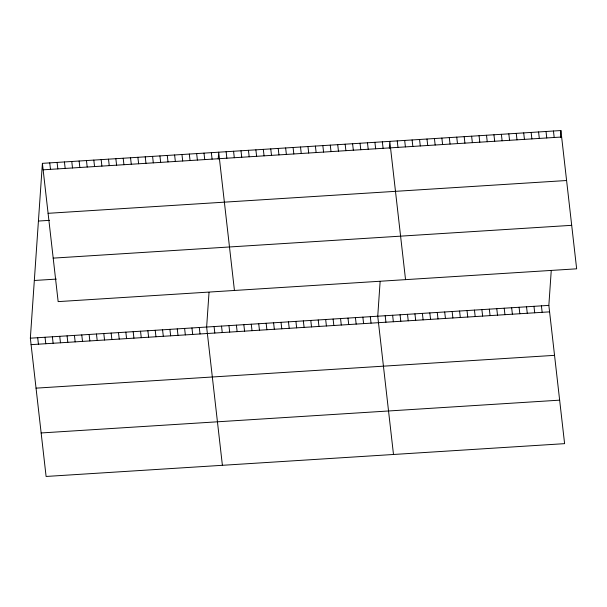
<?xml version="1.0" encoding="UTF-8"?>
<svg xmlns="http://www.w3.org/2000/svg" width="607" height="607" viewBox="0 0 607 607"><rect width="100%" height="100%" fill="white"/><g stroke="black" fill="none" stroke-linecap="round" stroke-linejoin="round"><path stroke-width="0.91" d="M551.232 270.76L548.849 305.382L564.601 443.656L46.102 476.457L30.35 338.182L42.399 163.344L560.898 130.543L576.65 268.818L58.151 301.618L42.399 163.344M209.028 292.415L206.638 327.029L222.397 465.303M218.209 159.117L218.687 152.198L234.439 290.465M380.126 281.587L377.744 316.209L393.495 454.476M389.315 148.298L389.793 141.37L405.544 279.645M560.42 137.47L560.898 130.543M43.135 169.823L561.634 137.015M48.09 213.315L566.589 180.514M38.423 221.047L49.44 220.349M53.196 258.127L571.695 225.326M34.326 280.487L56.36 279.091M30.35 338.182L548.849 305.382M31.086 344.655L549.585 311.854M36.041 388.146L554.54 355.345M41.147 432.958L559.646 400.157M553.455 131.013L554.191 137.486M546.019 131.484L546.755 137.964M538.576 131.954L539.312 138.434M531.14 132.432L531.876 138.904M523.697 132.903L524.44 139.375M541.414 305.852L542.15 312.324M516.261 133.373L516.997 139.845M533.97 306.323L534.706 312.795M508.818 133.844L509.561 140.316M526.535 306.793L527.271 313.265M501.382 134.314L502.118 140.786M519.091 307.263L519.827 313.736M493.939 134.784L494.682 141.256M511.655 307.734L512.391 314.206M486.503 135.255L487.239 141.727M504.212 308.204L504.948 314.676M479.06 135.725L479.803 142.197M496.776 308.675L497.512 315.147M471.624 136.196L472.36 142.668M489.333 309.145L490.069 315.617M464.188 136.666L464.924 143.138M481.897 309.616L482.633 316.088M456.745 137.136L457.481 143.609M474.454 310.086L475.19 316.558M449.309 137.607L450.045 144.079M467.018 310.556L467.754 317.029M441.866 138.077L442.602 144.549M459.575 311.027L460.311 317.499M434.43 138.548L435.166 145.02M452.139 311.497L452.875 317.969M426.987 139.018L427.723 145.49M444.696 311.968L445.439 318.44M419.551 139.489L420.287 145.961M437.26 312.438L437.996 318.91M412.107 139.959L412.843 146.431M429.817 312.909L430.56 319.381M404.672 140.429L405.408 146.902M422.381 313.379L423.117 319.851M397.228 140.9L397.964 147.372M414.938 313.849L415.681 320.321M407.502 314.32L408.238 320.792M382.349 141.841L383.093 148.313M400.066 314.79L400.802 321.262M374.914 142.311L375.65 148.783M392.623 315.261L393.359 321.74M367.47 142.782L368.214 149.254M385.187 315.731L385.923 322.211M360.034 143.252L360.77 149.724M352.591 143.722L353.335 150.195M370.308 316.679L371.044 323.152M345.155 144.193L345.891 150.665M362.865 317.15L363.601 323.622M337.72 144.663L338.456 151.135M355.429 317.62L356.165 324.092M330.276 145.134L331.012 151.606M347.986 318.091L348.722 324.563M322.841 145.604L323.577 152.076M340.55 318.561L341.286 325.033M315.397 146.075L316.133 152.547M333.106 319.032L333.842 325.504M307.961 146.545L308.697 153.017M325.671 319.502L326.407 325.974M300.518 147.015L301.254 153.488M318.227 319.972L318.971 326.445M293.082 147.486L293.818 153.958M310.792 320.443L311.528 326.915M285.639 147.956L286.375 154.428M303.348 320.913L304.092 327.385M278.203 148.427L278.939 154.899M295.913 321.384L296.648 327.856M270.76 148.897L271.496 155.369M288.469 321.854L289.213 328.326M263.324 149.368L264.06 155.847M281.033 322.325L281.769 328.797M255.881 149.846L256.617 156.318M273.59 322.795L274.334 329.267M248.445 150.316L249.181 156.788M266.154 323.265L266.89 329.738M241.002 150.786L241.745 157.259M258.719 323.736L259.455 330.208M233.566 151.257L234.302 157.729M251.275 324.206L252.011 330.678M226.123 151.727L226.866 158.199M243.839 324.677L244.575 331.149M236.396 325.147L237.132 331.619M211.342 152.66L212.078 159.133M228.96 325.618L229.696 332.09M203.998 153.123L204.734 159.595M221.517 326.088L222.253 332.56M196.653 153.586L197.389 160.058M214.081 326.558L214.817 333.031M189.308 154.057L190.044 160.529M181.956 154.519L182.699 160.992M199.293 327.492L200.029 333.964M174.611 154.982L175.355 161.454M191.949 327.962L192.685 334.434M167.266 155.445L168.002 161.917M184.604 328.425L185.34 334.897M159.922 155.916L160.658 162.388M177.259 328.888L177.995 335.36M152.577 156.378L153.313 162.851M169.914 329.351L170.65 335.823M145.232 156.841L145.968 163.313M162.57 329.821L163.306 336.293M137.888 157.304L138.624 163.776M155.225 330.284L155.961 336.756M130.543 157.774L131.279 164.247M147.873 330.747L148.616 337.219M123.198 158.237L123.934 164.709M140.528 331.21L141.272 337.682M115.854 158.7L116.59 165.172M133.183 331.68L133.919 338.152M108.509 159.163L109.245 165.635M125.839 332.143L126.575 338.615M101.157 159.633L101.9 166.106M118.494 332.606L119.23 339.078M93.812 160.096L94.555 166.568M111.149 333.068L111.885 339.541M86.467 160.559L87.203 167.031M103.805 333.539L104.541 340.011M79.122 161.022L79.858 167.494M96.46 334.002L97.196 340.474M71.778 161.492L72.514 167.964M89.115 334.465L89.851 340.937M64.433 161.955L65.169 168.427M81.77 334.927L82.506 341.4M57.088 162.418L57.824 168.89M74.426 335.398L75.162 341.87M49.744 162.881L50.48 169.353M67.074 335.861L67.817 342.333M59.729 336.324L60.472 342.796M52.384 336.786L53.12 343.259M45.039 337.257L45.775 343.729M37.695 337.72L38.431 344.192"/></g></svg>
